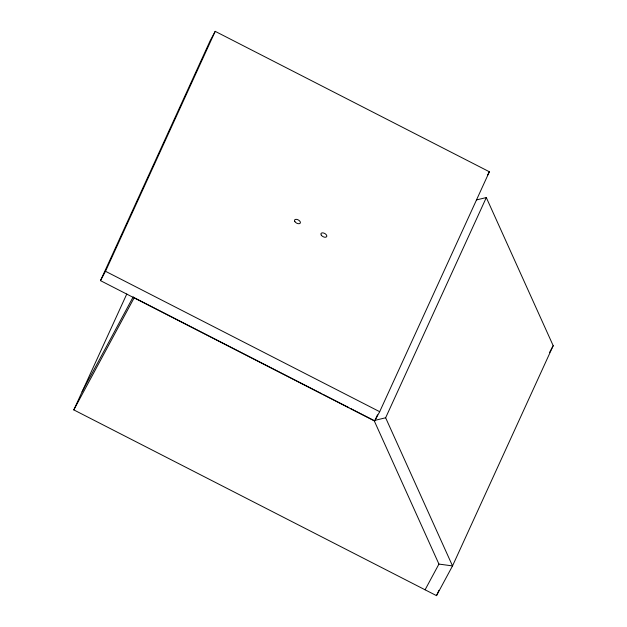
<?xml version="1.0" encoding="UTF-8"?>
<svg xmlns="http://www.w3.org/2000/svg" width="627" height="627" viewBox="0 0 627 627"><rect width="100%" height="100%" fill="white"/><g stroke="black" fill="none" stroke-linecap="round" stroke-linejoin="round"><path stroke-width="0.94" d="M100.485 280.637L210.17 40.7L215.21 31.35L489.373 171.767L379.688 411.704L374.648 421.054L100.485 280.637L105.516 271.287L215.21 31.35M476.567 199.903L486.309 197.568L553.194 345.696L452.522 565.915L436.51 595.65L73.806 409.893L126.787 294M374.648 421.054L377.493 414.831M350.658 408.53L374.123 420.545L438.931 564.081L452.522 565.915L385.636 417.786L486.309 197.568M436.51 595.65L438.947 590.321M82.074 391.812L133.269 296.736M73.806 409.893L134.225 297.684L321.972 393.834M487.547 175.168L489.373 171.767M549.534 352.499L553.194 345.696M425.082 589.803L438.931 564.081M374.123 420.545L385.636 417.786M105.516 271.287L379.688 411.704M323.712 394.728L348.918 407.636M294.894 221.652A3.213 1.803 28.3 0 0 300.012 223.369A3.213 1.803 28.3 0 0 297.433 219.56A3.213 1.803 28.3 0 0 294.894 221.652M321.314 235.188A3.213 1.803 28.3 0 0 326.424 236.896A3.213 1.803 28.3 0 0 323.853 233.087A3.213 1.803 28.3 0 0 321.314 235.188"/></g></svg>
